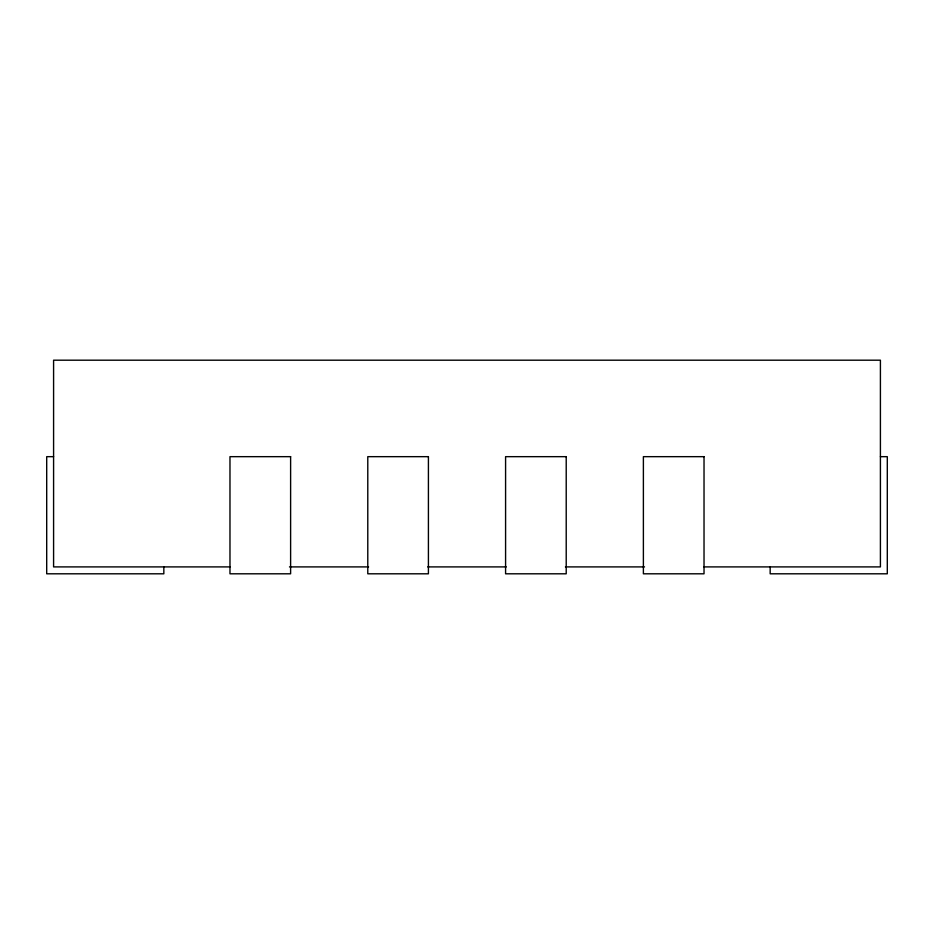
<?xml version="1.0" encoding="UTF-8"?>
<svg xmlns="http://www.w3.org/2000/svg" width="934" height="934" viewBox="0 0 934 934"><rect width="100%" height="100%" fill="white"/><g stroke="black" fill="none" stroke-linecap="round" stroke-linejoin="round"><path stroke-width="1.4" d="M53.588 456.668L46.7 456.668L46.7 573.803L163.835 573.803L163.835 566.903M880.412 456.668L887.3 456.668L887.3 573.803L770.165 573.803L770.165 566.903M230.033 566.903L53.588 566.903L53.588 360.197L880.412 360.197L880.412 566.903L703.967 566.903M289.482 566.903L368.568 566.903M427.714 566.903L506.286 566.903M565.432 566.903L644.518 566.903M290.614 456.668L229.974 456.668L229.974 573.803L290.614 573.803L290.614 456.668M428.414 456.668L367.786 456.668L367.786 573.803L428.414 573.803L428.414 456.668M566.214 456.668L505.586 456.668L505.586 573.803L566.214 573.803L566.214 456.668M704.026 456.668L643.386 456.668L643.386 573.803L704.026 573.803L704.026 456.668"/></g></svg>
